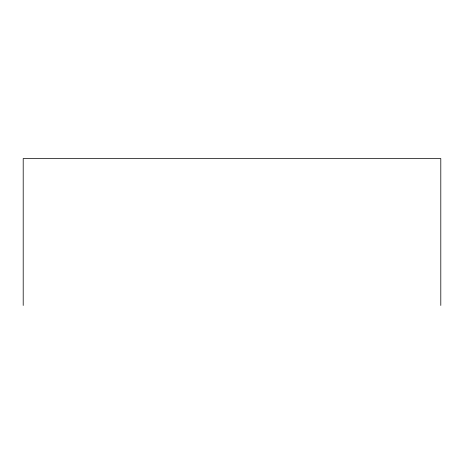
<?xml version="1.0" encoding="UTF-8"?>
<svg xmlns="http://www.w3.org/2000/svg" width="464" height="464" viewBox="0 0 464 464"><rect width="100%" height="100%" fill="white"/><g stroke="black" fill="none" stroke-linecap="round" stroke-linejoin="round"><path stroke-width="0.7" d="M440.8 305.457L440.8 158.543L23.2 158.543L23.2 305.457"/></g></svg>
